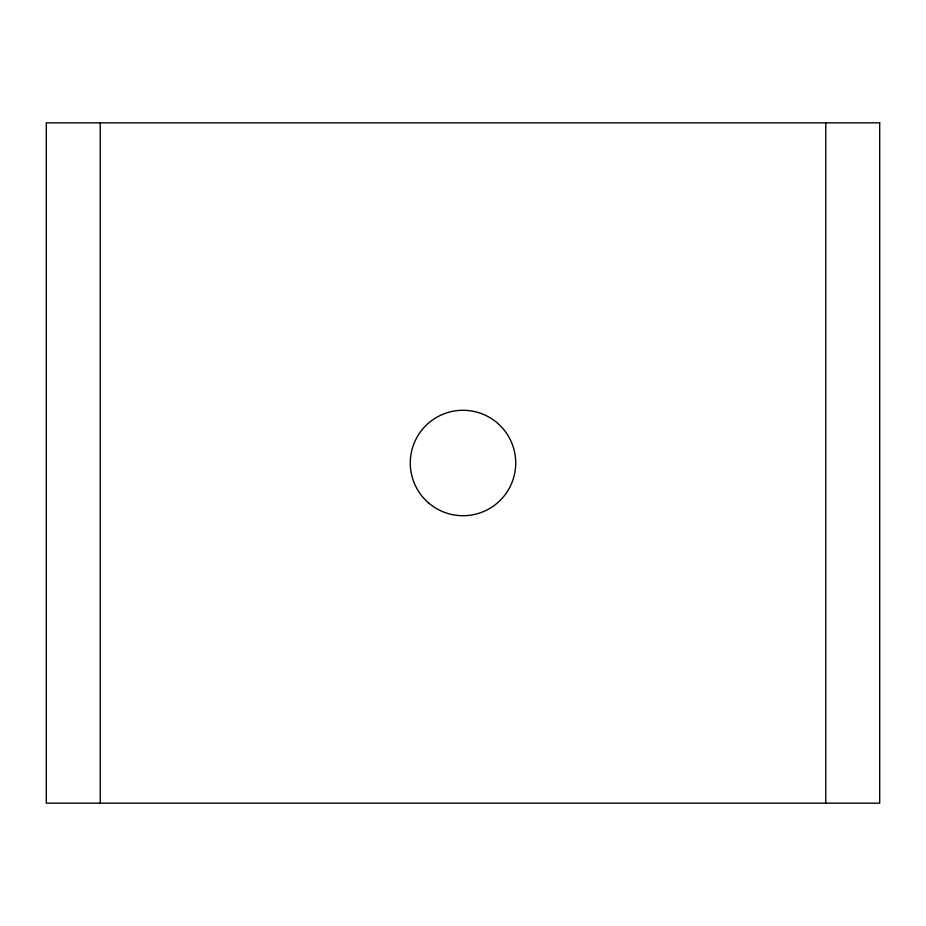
<?xml version="1.0" encoding="UTF-8"?>
<svg xmlns="http://www.w3.org/2000/svg" width="926" height="926" viewBox="0 0 926 926"><rect width="100%" height="100%" fill="white"/><g stroke="black" fill="none" stroke-linecap="round" stroke-linejoin="round"><path stroke-width="1.39" d="M825.76 122.834L825.76 803.166M100.239 122.834L100.239 803.166M879.7 122.834L46.3 122.834L46.3 803.166L879.7 803.166L879.7 122.834M429.189 503.455A52.724 52.724 0 0 0 514.937 472.052A52.724 52.724 0 0 0 444.874 413.494A52.724 52.724 0 0 0 429.189 503.455"/></g></svg>
